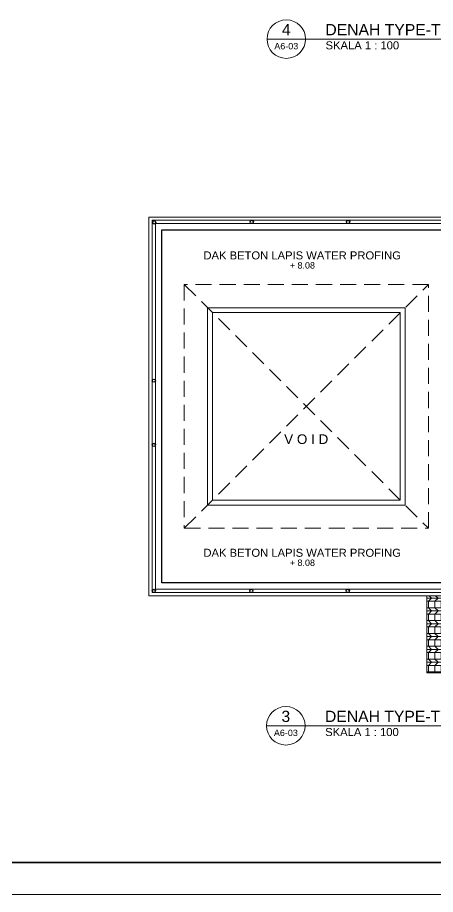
# Model space of a CAD drawing. Header units: millimetres. Extents: x -11 to 1625, y -267 to 180.
# Drawn here: x 1036.27 to 1049.28, y 8 to 35.33 of the extents above; entities that cross this region are included whole.
import ezdxf
from ezdxf.enums import TextEntityAlignment as Align

# ---------------------------------------------------------------- set-up
doc = ezdxf.new("R2010")
doc.units = ezdxf.units.MM
doc.linetypes.add('HIDDEN', pattern=[0.375, 0.25, -0.125])
for name, color, linetype, lineweight in [('ars', 11, 'Continuous', 5), ('atap', 7, 'Continuous', 20), ('dinding', 5, 'Continuous', 15), ('GRS KOP', 1, 'Continuous', 35), ('kop', 7, 'Continuous', 20), ('lan', 7, 'Continuous', 15), ('not', 7, 'Continuous', 20), ('SANITAIR', 4, 'Continuous', 5)]:
    doc.layers.add(name, color=color, linetype=linetype, lineweight=lineweight)
doc.styles.add('BARU', font='complex.shx')
doc.styles.get("Standard").update_dxf_attribs({"font": 'ARIALUNI.TTF'})

# ---------------------------------------------------------------- blocks, each defined once
blk = doc.blocks.new('kop')
at = {"layer": 'GRS KOP'}
blk.add_lwpolyline([(1, 54), (83, 54), (83, 1), (1, 1)], close=True, dxfattribs=at)
at = {"layer": 'kop', "color": 7}
for p, q in [((84, 55), (0, 55)), ((0, 0), (84, 0))]:
    blk.add_line(p, q, dxfattribs=at)
at = {"layer": 'kop', "style": 'BARU', "flags": 4}
for p, height in [((73.8, 5.4), 0.35), ((80.303, 5.382), 0.25), ((73.8, 4.9), 0.35), ((80.303, 4.882), 0.25), ((73.8, 4.4), 0.35), ((80.303, 4.382), 0.25)]:
    blk.add_attdef('-', p, '', height=height, dxfattribs=at)
at = {"layer": 'kop', "flags": 4}
for tag, p in [('AR-00', (78.057, 2.648)), ('00', (81.238, 2.647))]:
    blk.add_attdef(tag, text='', height=0.35, dxfattribs=at).set_placement(p, align=Align.MIDDLE)
blk = doc.blocks.new('Ndtpd')
blk.add_line((0.747, 0), (-0.747, 0))
blk.add_circle((0, 0), 0.747)
at = {"flags": 4}
for tag, height, p in [('NO', 0.5, (0, 0.148)), ('NOLBR', 0.3, (0, -0.398))]:
    blk.add_attdef(tag, text='', height=height, dxfattribs=at).set_placement(p, align=Align.CENTER)
for tag, p, height in [('NDTPD', (1.516, 0.148), 0.5), ('SKALA', (1.523, -0.398), 0.3)]:
    blk.add_attdef(tag, p, '', height=height, dxfattribs=at)
blk = doc.blocks.new('NOTASI RUANG')
at = {"layer": 'not'}
for height, p in [(0.26, (-0.011, 0.3)), (0.175, (-0.009, -0.017))]:
    blk.add_attdef('RUANG', text='', height=height, dxfattribs=at).set_placement(p, align=Align.MIDDLE_CENTER)

msp = doc.modelspace()

# ---------------------------------------------------------------- hatches: boundary and pattern name
at = {"layer": 'ars'}
h = msp.add_hatch(dxfattribs=at)
h.set_pattern_fill('PLENTONG', color=256, scale=0.1, angle=270)
h.set_pattern_definition([(0, (1051.2618, 17.73513), (1e-16, 0.4), []), (0, (1051.2618, 17.63513), (1e-16, 0.4), []), (0, (1051.2618, 17.53513), (1e-16, 0.4), []), (315, (1051.26178, 17.73513), (0.2, -5e-17), [0.141421, -0.424264]), (45, (1051.26178, 17.53513), (-0.2, 5e-17), [0.141421, -0.424264]), (270, (1051.26178, 17.53513), (0.2, -4e-17), [0.2, -0.2])])
h.paths.add_polyline_path([(1051.7117814, 17.5101267), (1049.7867814, 17.5101267), (1049.7867814, 17.3101267), (1049.0117814, 17.3101267), (1049.0117814, 14.9101267), (1051.7117814, 14.9101267)])

# ---------------------------------------------------------------- linework, layer by layer
msp.add_lwpolyline([(1040.7617814, 28.7101267), (1049.7617814, 28.7101267), (1049.7617814, 17.7101267), (1040.7617814, 17.7101267)], close=True)
for centre in [(1040.5234411, 28.9422206), (1043.5617814, 28.9601267), (1046.5617814, 28.9601267), (1040.5117814, 24.0101267), (1040.5117814, 22.0101267), (1040.5117814, 17.4601267), (1043.5501217, 17.4601267), (1046.5501217, 17.4601267)]:
    msp.add_circle(centre, 0.05)
at = {"layer": 'atap', "linetype": 'HIDDEN', "ltscale": 2}
for points in [[(1041.4617814, 19.4101267), (1049.0617814, 27.0101267)], [(1041.4617814, 27.0101267), (1049.0617814, 19.4101267)]]:
    msp.add_lwpolyline(points, dxfattribs=at)
msp.add_lwpolyline([(1041.4617814, 27.0101267), (1041.4617814, 19.4101267), (1049.0617814, 19.4101267), (1049.0617814, 27.0101267)], close=True, dxfattribs=at)
at = {"layer": 'dinding'}
for p, q in [((1040.3617814, 17.3101267), (1040.3617814, 29.1101267)), ((1040.3617814, 29.1101267), (1049.7867814, 29.1101267)), ((1040.4617814, 17.4101267), (1040.4617814, 29.0101267)), ((1040.4617814, 29.0101267), (1049.6867814, 29.0101267)), ((1049.7867814, 17.3101267), (1040.3617814, 17.3101267)), ((1049.6867814, 17.4101267), (1040.4617814, 17.4101267))]:
    msp.add_line(p, q, dxfattribs=at)
for points in [[(1042.1867814, 26.2851267), (1042.1867814, 20.1351267), (1048.3367814, 20.1351267), (1048.3367814, 26.2851267)], [(1042.3367814, 26.1351267), (1042.3367814, 20.2851267), (1048.1867814, 20.2851267), (1048.1867814, 26.1351267)]]:
    msp.add_lwpolyline(points, close=True, dxfattribs=at)
at = {"layer": 'lan'}
for p, q in [((1049.0117814, 14.9101267), (1049.0117814, 17.3101267)), ((1054.5117814, 14.9101267), (1049.0117814, 14.9101267))]:
    msp.add_line(p, q, dxfattribs=at)
at = {"layer": 'not'}
for p, q in [((1045.2364848, 34.6570353), (1054.4741025, 34.6570353)), ((1045.2240259, 13.2568032), (1054.4676227, 13.2568032))]:
    msp.add_line(p, q, dxfattribs=at)
at = {"layer": 'SANITAIR'}
msp.add_lwpolyline([(1049.7617814, 17.5101267), (1040.5617814, 17.5101267), (1040.5617814, 28.9101267), (1049.7617814, 28.9101267)], dxfattribs=at)

# ---------------------------------------------------------------- block references
ref = msp.add_blockref('NOTASI RUANG', (1045.1283684, 27.7263482), dxfattribs=dict(xscale=-0.6323962268195373, yscale=0.6323962268195373, zscale=0.6323962268195373))
ref.add_attrib('RUANG', '+ 8.08', dxfattribs={"layer": 'not', "height": 0.2}).set_placement((1045.1369949, 27.6054089), align=Align.MIDDLE_CENTER)
ref.add_attrib('RUANG', 'DAK BETON LAPIS WATER PROFING', dxfattribs={"layer": 'not', "height": 0.25}).set_placement((1045.1321838, 27.9159326), align=Align.MIDDLE_CENTER)
ref = msp.add_blockref('NOTASI RUANG', (1045.2715199, 21.8097667), dxfattribs=dict(xscale=1.264792453639075, yscale=1.264792453639075, zscale=1.264792453639075))
ref.add_attrib('RUANG', 'V O I D', dxfattribs={"layer": 'not', "height": 0.3}).set_placement((1045.2573882, 22.1889355), align=Align.MIDDLE_CENTER)
ref = msp.add_blockref('NOTASI RUANG', (1045.1283684, 18.4586523), dxfattribs=dict(xscale=-0.6323962268195373, yscale=0.6323962268195373, zscale=0.6323962268195373))
ref.add_attrib('RUANG', '+ 8.08', dxfattribs={"layer": 'not', "height": 0.2}).set_placement((1045.1369949, 18.3377131), align=Align.MIDDLE_CENTER)
ref.add_attrib('RUANG', 'DAK BETON LAPIS WATER PROFING', dxfattribs={"layer": 'not', "height": 0.25}).set_placement((1045.1321838, 18.6482368), align=Align.MIDDLE_CENTER)
at = {"layer": 'kop'}
for p in [(995.2141622, 8.0000005), (995.2141622, -47)]:
    msp.add_blockref('kop', p, dxfattribs=at)
at = {"layer": 'not'}
ref = msp.add_blockref('Ndtpd', (1044.6364848, 34.6570353), dxfattribs=dict(at, xscale=0.803212851405533, yscale=0.803212851405533, zscale=0.803212851405533))
ref.add_attrib('NO', '4', dxfattribs={"layer": '0', "height": 0.35, "flags": 4}).set_placement((1044.6361576, 34.7755612), align=Align.CENTER)
ref.add_attrib('NDTPD', 'DENAH TYPE-TYPE KUSEN LANTAI 4', (1045.8541694, 34.7755612), dxfattribs={"layer": '0', "height": 0.35, "flags": 4})
ref.add_attrib('NOLBR', 'A6-03', dxfattribs={"layer": '0', "height": 0.2, "flags": 4}).set_placement((1044.6361576, 34.3370654), align=Align.CENTER)
ref.add_attrib('SKALA', 'SKALA 1 : 100', (1045.8599695, 34.3370654), dxfattribs={"layer": '0', "height": 0.25, "flags": 4})
ref = msp.add_blockref('Ndtpd', (1044.6240259, 13.2568032), dxfattribs=dict(at, xscale=0.803212851405533, yscale=0.803212851405533, zscale=0.803212851405533))
ref.add_attrib('NO', '3', dxfattribs={"layer": '0', "height": 0.35, "flags": 4}).set_placement((1044.6236988, 13.3753291), align=Align.CENTER)
ref.add_attrib('NDTPD', 'DENAH TYPE-TYPE KUSEN LANTAI 3', (1045.8417106, 13.3753291), dxfattribs={"layer": '0', "height": 0.35, "flags": 4})
ref.add_attrib('NOLBR', 'A6-03', dxfattribs={"layer": '0', "height": 0.2, "flags": 4}).set_placement((1044.6236988, 12.9368333), align=Align.CENTER)
ref.add_attrib('SKALA', 'SKALA 1 : 100', (1045.8475106, 12.9368333), dxfattribs={"layer": '0', "height": 0.25, "flags": 4})

doc.saveas('drawing.dxf')
